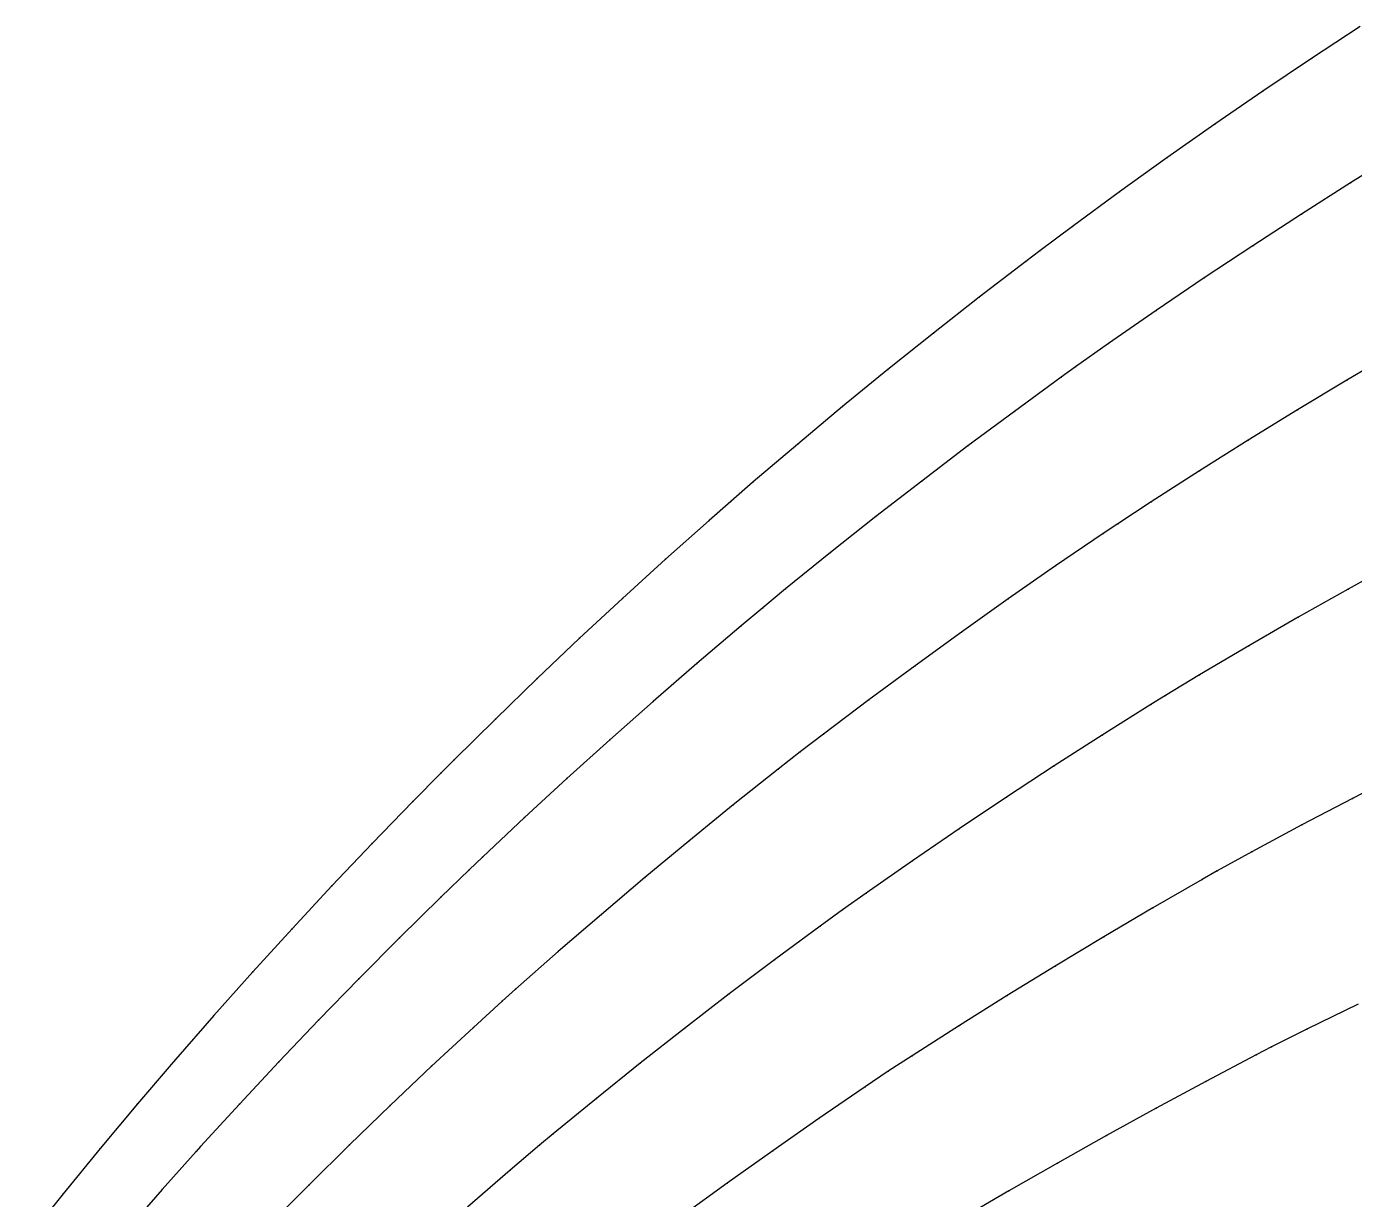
# Model space of a CAD drawing. Extents: x 0 to 4.67, y -4.5 to 1.66.
# Drawn here: x 0.3591 to 0.7542, y 1.043 to 1.3922 of the extents above; entities that cross this region are included whole.
import ezdxf

# ---------------------------------------------------------------- set-up
doc = ezdxf.new("R2010")
doc.units = 0
doc.layers.get('0').update_dxf_attribs({"linetype": 'CONTINUOUS'})

msp = doc.modelspace()

# ---------------------------------------------------------------- linework, layer by layer
at = {"color": 4}
for points in [[(0.7559, 1.39219), (0.74137, 1.38265), (0.72694, 1.37295), (0.71262, 1.36311), (0.69839, 1.35311), (0.68428, 1.34297), (0.67027, 1.33268), (0.66058, 1.3254), (0.65637, 1.32224), (0.64257, 1.31166), (0.62889, 1.30093), (0.61533, 1.29006), (0.60188, 1.27905), (0.58854, 1.2679), (0.57532, 1.25661), (0.56865, 1.25079), (0.56222, 1.24518), (0.54924, 1.23362), (0.53639, 1.22192), (0.52365, 1.21009), (0.51104, 1.19812), (0.49856, 1.18602), (0.4862, 1.1738), (0.48233, 1.16988), (0.47397, 1.16144), (0.46188, 1.14896), (0.44991, 1.13635), (0.43808, 1.12361), (0.42638, 1.11076), (0.41482, 1.09778), (0.40339, 1.08468), (0.40209, 1.08315), (0.3921, 1.07146), (0.38095, 1.05812), (0.36994, 1.04467), (0.35907, 1.03111)], [(0.7559, 1.39219), (0.74137, 1.38265), (0.72694, 1.37295), (0.71262, 1.36311), (0.69839, 1.35311), (0.68428, 1.34297), (0.67027, 1.33268), (0.66058, 1.3254), (0.65637, 1.32224), (0.64257, 1.31166), (0.62889, 1.30093), (0.61533, 1.29006), (0.60188, 1.27905), (0.58854, 1.2679), (0.57532, 1.25661), (0.56865, 1.25079), (0.56222, 1.24518), (0.54924, 1.23362), (0.53639, 1.22192), (0.52365, 1.21009), (0.51104, 1.19812), (0.49856, 1.18602), (0.4862, 1.1738), (0.48233, 1.16988), (0.47397, 1.16144), (0.46188, 1.14896), (0.44991, 1.13635), (0.43808, 1.12361), (0.42638, 1.11076), (0.41482, 1.09778), (0.40339, 1.08468), (0.40209, 1.08315), (0.3921, 1.07146), (0.38095, 1.05812), (0.36994, 1.04467), (0.35907, 1.03111)], [(0.7559, 1.39219), (0.74137, 1.38265), (0.72694, 1.37295), (0.71262, 1.36311), (0.69839, 1.35311), (0.68428, 1.34297), (0.67027, 1.33268), (0.66058, 1.3254), (0.65637, 1.32224), (0.64257, 1.31166), (0.62889, 1.30093), (0.61533, 1.29006), (0.60188, 1.27905), (0.58854, 1.2679), (0.57532, 1.25661), (0.56865, 1.25079), (0.56222, 1.24518), (0.54924, 1.23362), (0.53639, 1.22192), (0.52365, 1.21009), (0.51104, 1.19812), (0.49856, 1.18602), (0.4862, 1.1738), (0.48233, 1.16988), (0.47397, 1.16144), (0.46188, 1.14896), (0.44991, 1.13635), (0.43808, 1.12361), (0.42638, 1.11076), (0.41482, 1.09778), (0.40339, 1.08468), (0.40209, 1.08315), (0.3921, 1.07146), (0.38095, 1.05812), (0.36994, 1.04467), (0.35907, 1.03111)], [(0.7559, 1.39219), (0.74137, 1.38265), (0.72694, 1.37295), (0.71262, 1.36311), (0.69839, 1.35311), (0.68428, 1.34297), (0.67027, 1.33268), (0.66058, 1.3254), (0.65637, 1.32224), (0.64257, 1.31166), (0.62889, 1.30093), (0.61533, 1.29006), (0.60188, 1.27905), (0.58854, 1.2679), (0.57532, 1.25661), (0.56865, 1.25079), (0.56222, 1.24518), (0.54924, 1.23362), (0.53639, 1.22192), (0.52365, 1.21009), (0.51104, 1.19812), (0.49856, 1.18602), (0.4862, 1.1738), (0.48233, 1.16988), (0.47397, 1.16144), (0.46188, 1.14896), (0.44991, 1.13635), (0.43808, 1.12361), (0.42638, 1.11076), (0.41482, 1.09778), (0.40339, 1.08468), (0.40209, 1.08315), (0.3921, 1.07146), (0.38095, 1.05812), (0.36994, 1.04467), (0.35907, 1.03111)], [(0.7559, 1.39219), (0.74137, 1.38265), (0.72694, 1.37295), (0.71262, 1.36311), (0.69839, 1.35311), (0.68428, 1.34297), (0.67027, 1.33268), (0.66058, 1.3254), (0.65637, 1.32224), (0.64257, 1.31166), (0.62889, 1.30093), (0.61533, 1.29006), (0.60188, 1.27905), (0.58854, 1.2679), (0.57532, 1.25661), (0.56865, 1.25079), (0.56222, 1.24518), (0.54924, 1.23362), (0.53639, 1.22192), (0.52365, 1.21009), (0.51104, 1.19812), (0.49856, 1.18602), (0.4862, 1.1738), (0.48233, 1.16988), (0.47397, 1.16144), (0.46188, 1.14896), (0.44991, 1.13635), (0.43808, 1.12361), (0.42638, 1.11076), (0.41482, 1.09778), (0.40339, 1.08468), (0.40209, 1.08315), (0.3921, 1.07146), (0.38095, 1.05812), (0.36994, 1.04467), (0.35907, 1.03111)], [(0.76773, 1.35478), (0.75302, 1.34564), (0.73841, 1.33636), (0.72391, 1.32693), (0.70951, 1.31737), (0.69522, 1.30766), (0.68103, 1.29781), (0.67123, 1.29086), (0.66696, 1.28781), (0.653, 1.27763), (0.63915, 1.26732), (0.62542, 1.25687), (0.6118, 1.24629), (0.5983, 1.23558), (0.58492, 1.22474), (0.57816, 1.21915), (0.57166, 1.21374), (0.55852, 1.20258), (0.5455, 1.19129), (0.53261, 1.17988), (0.51984, 1.16834), (0.50721, 1.15668), (0.4947, 1.1449), (0.49078, 1.14113), (0.48232, 1.13296), (0.47007, 1.12087), (0.45796, 1.10867), (0.44598, 1.09636), (0.43413, 1.08393), (0.42243, 1.07138), (0.41086, 1.05873), (0.40954, 1.05726), (0.39943, 1.04591), (0.38814, 1.03297)], [(0.76677, 1.29569), (0.75194, 1.28695), (0.73722, 1.27807), (0.72261, 1.26906), (0.7081, 1.25993), (0.69371, 1.25066), (0.68376, 1.24412), (0.67943, 1.24123), (0.66526, 1.23159), (0.6512, 1.22182), (0.63726, 1.21193), (0.62344, 1.20191), (0.60974, 1.19177), (0.59616, 1.18152), (0.5893, 1.17623), (0.5827, 1.17108), (0.56936, 1.16045), (0.55615, 1.14971), (0.54307, 1.13885), (0.53011, 1.12788), (0.51728, 1.1168), (0.50459, 1.1056), (0.50061, 1.10202), (0.49203, 1.0942), (0.4796, 1.08265), (0.4673, 1.07099), (0.45514, 1.05923), (0.44312, 1.04736), (0.43124, 1.0354)], [(0.76732, 1.233), (0.75235, 1.22472), (0.73748, 1.21631), (0.72273, 1.20779), (0.70809, 1.19915), (0.69796, 1.19304), (0.69356, 1.19033), (0.67914, 1.18126), (0.66485, 1.17207), (0.65067, 1.16277), (0.63661, 1.15337), (0.62267, 1.14385), (0.60886, 1.13422), (0.60189, 1.12926), (0.59517, 1.12438), (0.5816, 1.11433), (0.56817, 1.10417), (0.55486, 1.09391), (0.54168, 1.08354), (0.52863, 1.07308), (0.51572, 1.06252), (0.51167, 1.05914), (0.50294, 1.0517), (0.49029, 1.04072)], [(0.76875, 1.1702), (0.75361, 1.16239), (0.73858, 1.15448), (0.72366, 1.14647), (0.71335, 1.14081), (0.70886, 1.13826), (0.69418, 1.12977), (0.67962, 1.12117), (0.66518, 1.11247), (0.65086, 1.10367), (0.63666, 1.09477), (0.62259, 1.08578), (0.61548, 1.08115), (0.60864, 1.07654), (0.59483, 1.06706), (0.58114, 1.05749), (0.56758, 1.04783), (0.55416, 1.03808)], [(0.75526, 1.10109), (0.74006, 1.09369), (0.72955, 1.08847), (0.72498, 1.08609), (0.71001, 1.07815), (0.69516, 1.07013), (0.68044, 1.06202), (0.66584, 1.05381), (0.65137, 1.04553), (0.63702, 1.03715)]]:
    msp.add_lwpolyline(points, dxfattribs=at)
at = {"color": 2}
for p in [(0.74137, 1.38265), (0.74137, 1.38265, 0.00179), (0.74137, 1.38265, 0.00716), (0.74137, 1.38265, 0.0161), (0.74137, 1.38265, 0.02863), (0.72694, 1.37295), (0.72694, 1.37295, 0.00179), (0.72694, 1.37295, 0.00716), (0.72694, 1.37295, 0.0161), (0.72694, 1.37295, 0.02863), (0.71262, 1.36311), (0.71262, 1.36311, 0.00179), (0.71262, 1.36311, 0.00716), (0.71262, 1.36311, 0.0161), (0.71262, 1.36311, 0.02863), (0.69839, 1.35311), (0.69839, 1.35311, 0.00179), (0.69839, 1.35311, 0.00716), (0.69839, 1.35311, 0.0161), (0.69839, 1.35311, 0.02863), (0.75302, 1.34564, 0.06475), (0.68428, 1.34297), (0.68428, 1.34297, 0.00179), (0.68428, 1.34297, 0.00716), (0.68428, 1.34297, 0.0161), (0.68428, 1.34297, 0.02863), (0.73841, 1.33636, 0.06475), (0.67027, 1.33268), (0.67027, 1.33268, 0.00179), (0.67027, 1.33268, 0.00716), (0.67027, 1.33268, 0.0161), (0.67027, 1.33268, 0.02863), (0.66058, 1.3254), (0.66058, 1.3254, 0.00179), (0.66058, 1.3254, 0.00716), (0.66058, 1.3254, 0.0161), (0.66058, 1.3254, 0.02863), (0.72391, 1.32693, 0.06475), (0.65637, 1.32224), (0.65637, 1.32224, 0.00179), (0.65637, 1.32224, 0.00716), (0.65637, 1.32224, 0.0161), (0.65637, 1.32224, 0.02863), (0.70951, 1.31737, 0.06475), (0.64257, 1.31166), (0.64257, 1.31166, 0.00179), (0.64257, 1.31166, 0.00716), (0.64257, 1.31166, 0.0161), (0.64257, 1.31166, 0.02863), (0.69522, 1.30766, 0.06475), (0.62889, 1.30093), (0.62889, 1.30093, 0.00179), (0.62889, 1.30093, 0.00716), (0.62889, 1.30093, 0.0161), (0.62889, 1.30093, 0.02863), (0.68103, 1.29781, 0.06475), (0.61533, 1.29006), (0.61533, 1.29006, 0.00179), (0.61533, 1.29006, 0.00716), (0.61533, 1.29006, 0.0161), (0.61533, 1.29006, 0.02863), (0.67123, 1.29086, 0.06475), (0.66696, 1.28781, 0.06475), (0.75194, 1.28695, 0.11117), (0.60188, 1.27905), (0.60188, 1.27905, 0.00179), (0.60188, 1.27905, 0.00716), (0.60188, 1.27905, 0.0161), (0.60188, 1.27905, 0.02863), (0.653, 1.27763, 0.06475), (0.73722, 1.27807, 0.11117), (0.72261, 1.26906, 0.11117), (0.58854, 1.2679), (0.58854, 1.2679, 0.00179), (0.58854, 1.2679, 0.00716), (0.58854, 1.2679, 0.0161), (0.58854, 1.2679, 0.02863), (0.63915, 1.26732, 0.06475), (0.57532, 1.25661), (0.57532, 1.25661, 0.00179), (0.57532, 1.25661, 0.00716), (0.57532, 1.25661, 0.0161), (0.57532, 1.25661, 0.02863), (0.62542, 1.25687, 0.06475), (0.7081, 1.25993, 0.11117), (0.56865, 1.25079), (0.56865, 1.25079, 0.00179), (0.56865, 1.25079, 0.00716), (0.56865, 1.25079, 0.0161), (0.56865, 1.25079, 0.02863), (0.69371, 1.25066, 0.11117), (0.56222, 1.24518), (0.56222, 1.24518, 0.00179), (0.56222, 1.24518, 0.00716), (0.56222, 1.24518, 0.0161), (0.56222, 1.24518, 0.02863), (0.6118, 1.24629, 0.06475), (0.67943, 1.24123, 0.11117), (0.68376, 1.24412, 0.11117), (0.54924, 1.23362), (0.54924, 1.23362, 0.00179), (0.54924, 1.23362, 0.00716), (0.54924, 1.23362, 0.0161), (0.54924, 1.23362, 0.02863), (0.5983, 1.23558, 0.06475), (0.66526, 1.23159, 0.11117), (0.53639, 1.22192), (0.53639, 1.22192, 0.00179), (0.53639, 1.22192, 0.00716), (0.53639, 1.22192, 0.0161), (0.53639, 1.22192, 0.02863), (0.58492, 1.22474, 0.06475), (0.6512, 1.22182, 0.11117), (0.75235, 1.22472, 0.17006), (0.57816, 1.21915, 0.06475), (0.57166, 1.21374, 0.06475), (0.73748, 1.21631, 0.17006), (0.52365, 1.21009), (0.52365, 1.21009, 0.00179), (0.52365, 1.21009, 0.00716), (0.52365, 1.21009, 0.0161), (0.52365, 1.21009, 0.02863), (0.63726, 1.21193, 0.11117), (0.72273, 1.20779, 0.17006), (0.55852, 1.20258, 0.06475), (0.62344, 1.20191, 0.11117), (0.51104, 1.19812), (0.51104, 1.19812, 0.00179), (0.51104, 1.19812, 0.00716), (0.51104, 1.19812, 0.0161), (0.51104, 1.19812, 0.02863), (0.70809, 1.19915, 0.17006), (0.5455, 1.19129, 0.06475), (0.60974, 1.19177, 0.11117), (0.69356, 1.19033, 0.17006), (0.69796, 1.19304, 0.17006), (0.49856, 1.18602), (0.49856, 1.18602, 0.00179), (0.49856, 1.18602, 0.00716), (0.49856, 1.18602, 0.0161), (0.49856, 1.18602, 0.02863), (0.59616, 1.18152, 0.11117), (0.53261, 1.17988, 0.06475), (0.67914, 1.18126, 0.17006), (0.4862, 1.1738), (0.4862, 1.1738, 0.00179), (0.4862, 1.1738, 0.00716), (0.4862, 1.1738, 0.0161), (0.4862, 1.1738, 0.02863), (0.5893, 1.17623, 0.11117), (0.48233, 1.16988), (0.48233, 1.16988, 0.00179), (0.48233, 1.16988, 0.00716), (0.48233, 1.16988, 0.0161), (0.48233, 1.16988, 0.02863), (0.5827, 1.17108, 0.11117), (0.66485, 1.17207, 0.17006), (0.51984, 1.16834, 0.06475), (0.65067, 1.16277, 0.17006), (0.75361, 1.16239, 0.24141), (0.47397, 1.16144), (0.47397, 1.16144, 0.00179), (0.47397, 1.16144, 0.00716), (0.47397, 1.16144, 0.0161), (0.47397, 1.16144, 0.02863), (0.56936, 1.16045, 0.11117), (0.50721, 1.15668, 0.06475), (0.73858, 1.15448, 0.24141), (0.63661, 1.15337, 0.17006), (0.46188, 1.14896), (0.46188, 1.14896, 0.00179), (0.46188, 1.14896, 0.00716), (0.46188, 1.14896, 0.0161), (0.46188, 1.14896, 0.02863), (0.55615, 1.14971, 0.11117), (0.72366, 1.14647, 0.24141), (0.4947, 1.1449, 0.06475), (0.62267, 1.14385, 0.17006), (0.49078, 1.14113, 0.06475), (0.54307, 1.13885, 0.11117), (0.70886, 1.13826, 0.24141), (0.71335, 1.14081, 0.24141), (0.44991, 1.13635), (0.44991, 1.13635, 0.00179), (0.44991, 1.13635, 0.00716), (0.44991, 1.13635, 0.0161), (0.44991, 1.13635, 0.02863), (0.60886, 1.13422, 0.17006), (0.48232, 1.13296, 0.06475), (0.53011, 1.12788, 0.11117), (0.60189, 1.12926, 0.17006), (0.69418, 1.12977, 0.24141), (0.43808, 1.12361), (0.43808, 1.12361, 0.00179), (0.43808, 1.12361, 0.00716), (0.43808, 1.12361, 0.0161), (0.43808, 1.12361, 0.02863), (0.59517, 1.12438, 0.17006), (0.47007, 1.12087, 0.06475), (0.67962, 1.12117, 0.24141), (0.51728, 1.1168, 0.11117), (0.5816, 1.11433, 0.17006), (0.42638, 1.11076), (0.42638, 1.11076, 0.00179), (0.42638, 1.11076, 0.00716), (0.42638, 1.11076, 0.0161), (0.42638, 1.11076, 0.02863), (0.66518, 1.11247, 0.24141), (0.45796, 1.10867, 0.06475), (0.50459, 1.1056, 0.11117), (0.56817, 1.10417, 0.17006), (0.65086, 1.10367, 0.24141), (0.50061, 1.10202, 0.11117), (0.41482, 1.09778), (0.41482, 1.09778, 0.00179), (0.41482, 1.09778, 0.00716), (0.41482, 1.09778, 0.0161), (0.41482, 1.09778, 0.02863), (0.44598, 1.09636, 0.06475), (0.63666, 1.09477, 0.24141), (0.49203, 1.0942, 0.11117), (0.55486, 1.09391, 0.17006), (0.74006, 1.09369, 0.32523), (0.72955, 1.08847, 0.32523), (0.40209, 1.08315), (0.40209, 1.08315, 0.00179), (0.40209, 1.08315, 0.00716), (0.40209, 1.08315, 0.0161), (0.40209, 1.08315, 0.02863), (0.40339, 1.08468), (0.40339, 1.08468, 0.00179), (0.40339, 1.08468, 0.00716), (0.40339, 1.08468, 0.0161), (0.40339, 1.08468, 0.02863), (0.43413, 1.08393, 0.06475), (0.4796, 1.08265, 0.11117), (0.54168, 1.08354, 0.17006), (0.62259, 1.08578, 0.24141), (0.72498, 1.08609, 0.32523), (0.61548, 1.08115, 0.24141), (0.60864, 1.07654, 0.24141), (0.71001, 1.07815, 0.32523), (0.3921, 1.07146), (0.3921, 1.07146, 0.00179), (0.3921, 1.07146, 0.00716), (0.3921, 1.07146, 0.0161), (0.3921, 1.07146, 0.02863), (0.42243, 1.07138, 0.06475), (0.4673, 1.07099, 0.11117), (0.52863, 1.07308, 0.17006), (0.59483, 1.06706, 0.24141), (0.69516, 1.07013, 0.32523), (0.45514, 1.05923, 0.11117), (0.51167, 1.05914, 0.17006), (0.51572, 1.06252, 0.17006), (0.68044, 1.06202, 0.32523), (0.38095, 1.05812), (0.38095, 1.05812, 0.00179), (0.38095, 1.05812, 0.00716), (0.38095, 1.05812, 0.0161), (0.38095, 1.05812, 0.02863), (0.40954, 1.05726, 0.06475), (0.41086, 1.05873, 0.06475), (0.58114, 1.05749, 0.24141), (0.50294, 1.0517, 0.17006), (0.66584, 1.05381, 0.32523), (0.44312, 1.04736, 0.11117), (0.56758, 1.04783, 0.24141), (0.36994, 1.04467), (0.36994, 1.04467, 0.00179), (0.36994, 1.04467, 0.00716), (0.36994, 1.04467, 0.0161), (0.36994, 1.04467, 0.02863), (0.39943, 1.04591, 0.06475), (0.65137, 1.04553, 0.32523)]:
    msp.add_point(p, dxfattribs=at)

doc.saveas('drawing.dxf')
